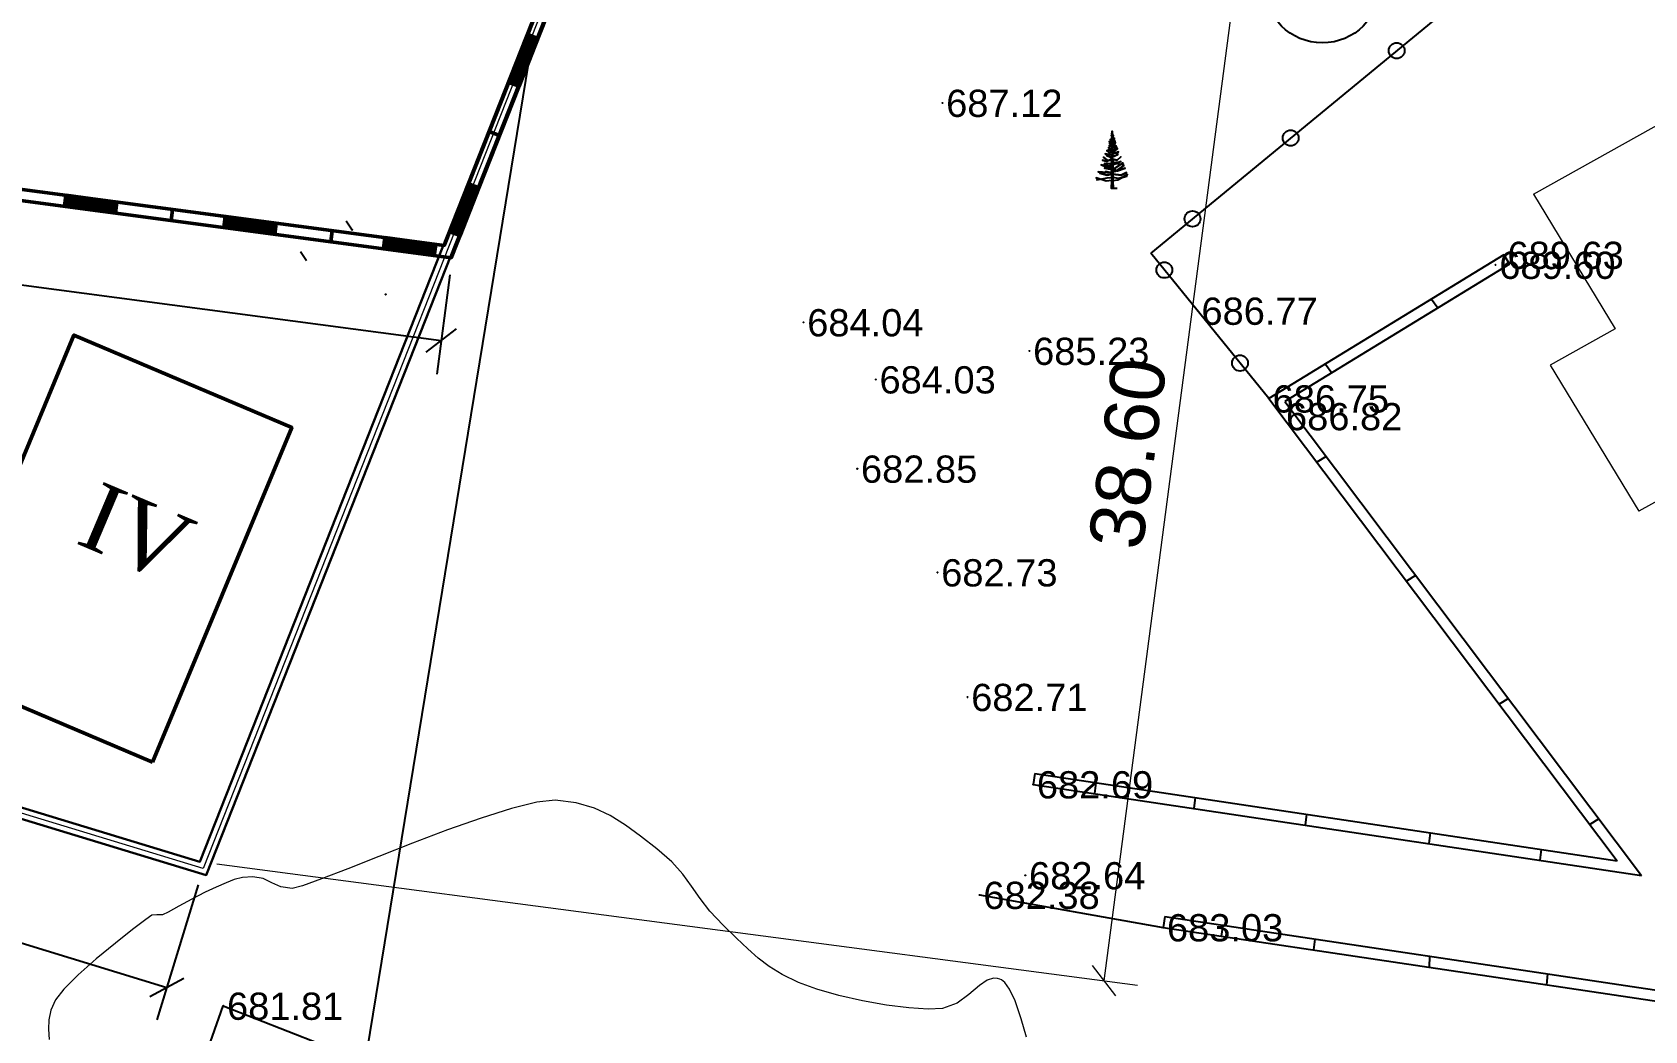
# Model space of a CAD drawing. Header units: feet. Extents: x 3381 to 682977, y 675186 to 4375217.
# Drawn here: x 682179.3 to 682238.5, y 4374907.4 to 4374944 of the extents above; entities that cross this region are included whole.
import ezdxf

# ---------------------------------------------------------------- set-up
doc = ezdxf.new("R2010")
doc.units = ezdxf.units.FT
doc.header["$MEASUREMENT"] = 0
doc.header["$PDMODE"] = 34
doc.header["$PDSIZE"] = 0.01
doc.linetypes.add('DUZ', pattern=[0])
doc.layers.get('0').update_dxf_attribs({"linetype": 'CONTINUOUS'})
doc.layers.get('Defpoints').update_dxf_attribs({"linetype": 'CONTINUOUS'})
for name, color, linetype in [('0_Point_Height', 2, 'CONTINUOUS'), ('0_Point_Point', 7, 'CONTINUOUS'), ('Aqaclar', 3, 'CONTINUOUS'), ('Layer8', 7, 'CONTINUOUS')]:
    doc.layers.add(name, color=color, linetype=linetype)
doc.layers.add('das tikili', color=5, linetype='CONTINUOUS', lineweight=0)
doc.layers.add('HORIZANTAL', color=24, linetype='CONTINUOUS', lineweight=13)
doc.styles.get("Standard").update_dxf_attribs({"font": 'arial.ttf', "height": 2})
doc.styles.add('style5', font='ariall.ttf', dxfattribs={"height": 400})
doc.dimstyles.new('ISO-25', dxfattribs={"dimtxt": 2, "dimasz": 1, "dimexe": 1.25, "dimexo": 0.625, "dimtad": 1, "dimtxsty": 'Standard', "dimblk": 'OBLIQUE', "dimcen": 2.5, "dimadec": 0, "dimazin": 0, "dimtfac": 1, "dimtmove": 0, "dimatfit": 3, "dimldrblk": 'OBLIQUE', "dimfxl": 1, "dimarcsym": 0})

# ---------------------------------------------------------------- blocks, each defined once
blk = doc.blocks.new('_Oblique')
at = {"color": 0, "linetype": 'ByBlock', "lineweight": -2}
blk.add_line((-0.5, -0.5), (0.5, 0.5), dxfattribs=at)
blk = doc.blocks.new('*D91')
at = {"color": 0, "lineweight": -2, "transparency": 16777216}
for p, q in [((682093.389, 4374940.76), (682091.878, 4374935.795)), ((682092.242, 4374936.991), (682184.242, 4374908.991)), ((682185.389, 4374912.76), (682183.878, 4374907.795))]:
    blk.add_line(p, q, dxfattribs=at)
at = {"layer": 'Defpoints', "color": 0, "lineweight": 30, "transparency": 16777216}
for p in [(682093.571, 4374941.358), (682185.571, 4374913.358), (682184.242, 4374908.991)]:
    blk.add_point(p, dxfattribs=at)
at = {"color": 0, "lineweight": -2, "transparency": 16777216}
for p, rotation in [((682092.242, 4374936.991), 163.072486935853), ((682184.242, 4374908.991), 343.072486935853)]:
    blk.add_blockref('_Oblique', p, dxfattribs=dict(at, rotation=rotation))
at = {"color": 0, "lineweight": 18, "transparency": 16777216, "insert": (682138.774, 4374924.739), "char_height": 2, "attachment_point": 5, "rotation": 343.07249}
blk.add_mtext('96,17', dxfattribs=at)
blk = doc.blocks.new('*D100')
at = {"color": 0, "lineweight": -2, "transparency": 16777216}
for p, q in [((682097.016, 4374948.068), (682096.533, 4374944.42)), ((682096.697, 4374945.659), (682194.318, 4374932.735)), ((682194.637, 4374935.144), (682194.154, 4374931.496))]:
    blk.add_line(p, q, dxfattribs=at)
at = {"layer": 'Defpoints', "color": 0, "lineweight": 30, "transparency": 16777216}
for p in [(682097.098, 4374948.687), (682194.719, 4374935.764), (682194.318, 4374932.735)]:
    blk.add_point(p, dxfattribs=at)
at = {"color": 0, "lineweight": -2, "transparency": 16777216}
for p, rotation in [((682096.697, 4374945.659), 172.4585361197717), ((682194.318, 4374932.735), 352.4585361197717)]:
    blk.add_blockref('_Oblique', p, dxfattribs=dict(at, rotation=rotation))
at = {"color": 0, "lineweight": 18, "transparency": 16777216, "insert": (682145.724, 4374940.829), "char_height": 2, "attachment_point": 5, "rotation": 352.45854}
blk.add_mtext('{\\fArial|b0|i0|c238|p34;98.50}', dxfattribs=at)

msp = doc.modelspace()

# ---------------------------------------------------------------- hatches: boundary and pattern name
at = {"lineweight": 50}
h = msp.add_hatch(dxfattribs=at)
h.set_pattern_fill('ANSI31', scale=0.3, angle=76.00487)
h.set_pattern_definition([(121.0048721836, (4762656.52087, 2651899.12787), (-0.03214213128778, -0.01931666110587), [])])
h.paths.add_polyline_path([(682196.792, 4374942.212), (682197.489, 4374943.97), (682197.866, 4374943.819), (682197.176, 4374942.069)])
h = msp.add_hatch(dxfattribs=at)
h.set_pattern_fill('ANSI31', scale=0.3, angle=76.00572)
h.set_pattern_definition([(121.00571866655, (4762679.80975, 2651953.925347), (-0.0321418459016, -0.01931713596884), [])])
h.paths.add_polyline_path([(682194.627, 4374936.723), (682195.323, 4374938.482), (682195.699, 4374938.332), (682195.009, 4374936.582)])
h = msp.add_hatch(dxfattribs=at)
h.set_pattern_fill('ANSI31', scale=0.3, angle=-0.01177)
h.set_pattern_definition([(44.9882312419, (-3799.214962, -957.369116), (-0.0265110571503, 0.02652195031993), [])])
h.paths.add_polyline_path([(682180.533, 4374938.067), (682182.408, 4374937.816), (682182.352, 4374937.412), (682180.488, 4374937.658)])
h = msp.add_hatch(dxfattribs=at)
h.set_pattern_fill('ANSI31', scale=0.3, angle=-0.01177)
h.set_pattern_definition([(44.9882312419, (-3793.366356, -958.144012), (-0.0265110571503, 0.02652195031993), [])])
h.paths.add_polyline_path([(682186.38, 4374937.271), (682188.255, 4374937.02), (682188.201, 4374936.637), (682186.336, 4374936.883)])
h = msp.add_hatch(dxfattribs=at)
h.set_pattern_fill('ANSI31', scale=0.3, angle=-0.01177)
h.set_pattern_definition([(44.9882312419, (-3787.504503, -958.9245), (-0.0265110571503, 0.02652195031993), [])])
h.paths.add_polyline_path([(682192.244, 4374936.511), (682194.116, 4374936.262), (682194.061, 4374935.851), (682192.198, 4374936.099)])

# ---------------------------------------------------------------- linework, layer by layer
at = {"color": 7, "lineweight": 18}
for p, q in [((682223.681, 4374947.519, -716.5), (682218.643, 4374909.235, -716.5)), ((682186.072, 4374913.521, -716.5), (682219.883, 4374909.072, -716.5))]:
    msp.add_line(p, q, dxfattribs=at)
at = {"linetype": 'Continuous'}
for p, q in [((682231.149, 4374944.812, -26.392), (682220.366, 4374935.934, -620.324)), ((682190.819, 4374937.132, -33.658), (682191.042, 4374936.8, -33.658)), ((682189.142, 4374936.004, -33.661), (682189.365, 4374935.672, -33.661)), ((682224.707, 4374930.604, -29.751), (682220.366, 4374935.934, -560.563)), ((682233.33, 4374935.875, -26.871), (682224.707, 4374930.604, -29.751)), ((682233.538, 4374935.533, -26.871), (682225.292, 4374930.492, -29.625)), ((682233.33, 4374935.875, -26.871), (682233.538, 4374935.533, -26.871)), ((682230.672, 4374934.25, -189.627), (682230.913, 4374933.929, -201.636)), ((682226.78, 4374931.871, -177.985), (682227.021, 4374931.55, -189.995)), ((682224.707, 4374930.604, -29.751), (682237.5, 4374913.636, -690.287)), ((682225.292, 4374930.492, -43.458), (682238.387, 4374913.099, -694.097)), ((682226.807, 4374928.48, -28.644), (682226.465, 4374928.271, -28.758)), ((682230.095, 4374924.112, -28.479), (682229.757, 4374923.906, -28.592)), ((682233.499, 4374919.591, -28.259), (682233.164, 4374919.387, -28.371)), ((682216.108, 4374916.835, -33.811), (682216.049, 4374916.44, -33.811)), ((682216.049, 4374916.44, -33.811), (682238.387, 4374913.099, -30.124)), ((682216.108, 4374916.835, -33.811), (682237.5, 4374913.636, -30.28)), ((682218.353, 4374916.499, -716.5), (682218.304, 4374916.102, -716.5)), ((682221.993, 4374915.955, -497.17), (682221.945, 4374915.558, -497.17)), ((682226.086, 4374915.343, -716.5), (682226.037, 4374914.946, -716.5)), ((682236.825, 4374915.173, -28.454), (682236.494, 4374914.97, -28.565)), ((682230.625, 4374914.664, -716.5), (682230.576, 4374914.267, -716.5)), ((682234.698, 4374914.055, -716.5), (682234.649, 4374913.658, -716.5)), ((682220.885, 4374911.589, -33.465), (682220.826, 4374911.194, -33.465)), ((682220.826, 4374911.194, -33.465), (682242.095, 4374908.013, -29.954)), ((682220.885, 4374911.589, -33.465), (682242.119, 4374908.413, -29.96)), ((682223.011, 4374911.271, -716.5), (682222.954, 4374910.875, -716.5)), ((682226.396, 4374910.765, -716.5), (682226.345, 4374910.368, -716.5)), ((682230.605, 4374910.136, -716.5), (682230.59, 4374909.733, -716.5)), ((682234.931, 4374909.488, -716.5), (682234.899, 4374909.089, -716.5))]:
    msp.add_line(p, q, dxfattribs=at)
at = {"color": 1, "lineweight": 25}
msp.add_line((682197.52, 4374942.945, -716.5), (682186.335, 4374874.637), dxfattribs=at)
at = {"color": 7, "lineweight": 50}
for p, q in [((682196.079, 4374940.399, -716.5), (682196.456, 4374940.254, -716.5)), ((682184.452, 4374937.526, -716.5), (682184.401, 4374937.141, -716.5)), ((682190.315, 4374936.748, -716.5), (682190.264, 4374936.364, -716.5))]:
    msp.add_line(p, q, dxfattribs=at)
at = {"color": 30, "linetype": 'Continuous'}
msp.add_line((682214.086, 4374912.383, -34.116), (682220.826, 4374911.194, -33.465), dxfattribs=at)
at = {"color": 7, "lineweight": 30, "elevation": -716.5}
for points in [[(682205.456, 4374999.208), (682217.831, 4374994.472), (682185.689, 4374913.113), (682093.284, 4374941.236), (682136.475, 4375025.609), (682196.114, 4375002.784)], [(682205.313, 4374998.835), (682217.311, 4374994.243), (682185.453, 4374913.603), (682093.858, 4374941.479), (682136.667, 4375025.107), (682195.971, 4375002.41)]]:
    msp.add_lwpolyline(points, dxfattribs=at)
at = {"color": 1, "lineweight": 0, "elevation": -716.5}
msp.add_lwpolyline([(682217.571, 4374994.358), (682185.571, 4374913.358), (682093.571, 4374941.358), (682136.571, 4375025.358)], dxfattribs=at)
at = {"color": 7, "lineweight": 50, "elevation": -716.5}
for points in [[(682196.223, 4375002.343), (682196.398, 4375002.705), (682171.075, 4375012.386), (682132.18, 4375017.22), (682097.135, 4374948.757), (682194.683, 4374935.768), (682210.46, 4374975.684), (682210.101, 4374975.827), (682194.425, 4374936.221), (682097.77, 4374949.059), (682132.459, 4375016.786), (682170.974, 4375012.013), (682196.223, 4375002.343)], [(682196.793, 4374942.212), (682197.491, 4374943.968), (682197.866, 4374943.82), (682197.174, 4374942.069), (682196.811, 4374942.205)], [(682194.628, 4374936.724), (682195.322, 4374938.481), (682195.697, 4374938.333), (682195.005, 4374936.583), (682194.642, 4374936.718)], [(682180.534, 4374938.066), (682182.407, 4374937.817), (682182.354, 4374937.414), (682180.488, 4374937.662), (682180.531, 4374938.047)], [(682186.38, 4374937.271), (682188.253, 4374937.022), (682188.202, 4374936.637), (682186.336, 4374936.885), (682186.38, 4374937.271)], [(682192.244, 4374936.511), (682194.116, 4374936.262), (682194.061, 4374935.851), (682192.198, 4374936.099), (682192.244, 4374936.511)]]:
    msp.add_lwpolyline(points, dxfattribs=at)
at = {"color": 30, "linetype": 'Continuous', "elevation": -32.273}
msp.add_lwpolyline([(682052.004, 4374938.018), (682075.96, 4374932.437), (682098.09, 4374926.681), (682117.029, 4374922.107), (682128.827, 4374919.109), (682169.785, 4374908.916), (682185.297, 4374905.423), (682186.313, 4374908.314), (682196.995, 4374904.132), (682209.43, 4374898.112), (682230.144, 4374885.309)], dxfattribs=at)
at = {"color": 7, "lineweight": 50}
msp.add_lwpolyline([(682183.715, 4374917.251), (682175.717, 4374920.642), (682180.825, 4374932.933), (682188.824, 4374929.542)], close=True, dxfattribs=at)
at = {"color": 7, "linetype": 'DUZ', "lineweight": 25}
msp.add_circle((682226.671, 4374945.777, -1164.329), 2.121, dxfattribs=at)
at = {"linetype": 'Continuous'}
for centre in [(682229.4, 4374943.372, -122.704), (682225.508, 4374940.167, -337.104), (682221.903, 4374937.199, -535.668), (682220.867, 4374935.319, -499.389), (682223.647, 4374931.905, -159.38)]:
    msp.add_circle(centre, 0.291, dxfattribs=at)
at = {"layer": '0_Point_Point'}
for p in [(682212.719, 4374941.454, -29.384), (682191.042, 4374936.8, -33.658), (682233.029, 4374935.509, -26.896), (682233.33, 4374935.875, -26.871), (682192.276, 4374934.428, -33.661), (682222.093, 4374933.824, -29.734), (682207.617, 4374933.401, -32.457), (682215.912, 4374932.352, -31.273), (682210.271, 4374931.304, -32.469), (682224.707, 4374930.604, -29.751), (682225.198, 4374929.954, -29.68), (682209.591, 4374928.027, -33.654), (682212.538, 4374924.221, -33.767), (682213.639, 4374919.647, -33.794), (682216.049, 4374916.44, -33.811), (682215.762, 4374913.103, -33.863), (682214.086, 4374912.383, -34.116), (682220.826, 4374911.194, -33.465), (682186.313, 4374908.314, -34.686)]:
    msp.add_point(p, dxfattribs=at)
at = {"layer": 'Aqaclar', "color": 3, "elevation": -716.5}
msp.add_lwpolyline([(682219.141, 4374938.315), (682218.93, 4374938.308), (682218.933, 4374938.602), (682218.725, 4374938.578), (682218.516, 4374938.654), (682218.365, 4374938.708), (682218.516, 4374938.654), (682218.391, 4374938.627), (682218.516, 4374938.654), (682218.77, 4374938.708), (682218.935, 4374938.715), (682218.933, 4374938.602), (682218.979, 4374938.607), (682218.982, 4374938.309), (682218.979, 4374938.607), (682219.155, 4374938.627), (682219.321, 4374938.721), (682219.49, 4374938.765), (682219.321, 4374938.721), (682219.515, 4374938.83), (682219.321, 4374938.721), (682219.18, 4374938.684), (682218.977, 4374938.713), (682218.979, 4374938.607), (682218.977, 4374938.713), (682218.959, 4374938.716), (682218.935, 4374938.715), (682218.936, 4374938.838), (682218.934, 4374938.838), (682218.763, 4374938.797), (682218.504, 4374938.87), (682218.763, 4374938.797), (682218.934, 4374938.838), (682218.936, 4374938.838), (682218.937, 4374938.884), (682218.927, 4374938.886), (682218.713, 4374938.935), (682218.842, 4374938.905), (682218.77, 4374938.894), (682218.441, 4374938.927), (682218.77, 4374938.894), (682218.842, 4374938.905), (682218.937, 4374938.92), (682218.937, 4374938.884), (682218.937, 4374938.92), (682218.975, 4374938.926), (682218.977, 4374938.713), (682218.976, 4374938.838), (682218.978, 4374938.838), (682219.281, 4374938.805), (682219.483, 4374938.894), (682219.281, 4374938.805), (682218.976, 4374938.838), (682218.975, 4374938.926), (682219.085, 4374938.943), (682219.382, 4374939.153), (682219.12, 4374938.967), (682219.142, 4374938.959), (682219.426, 4374939.056), (682219.142, 4374938.959), (682219.035, 4374939), (682218.973, 4374939.009), (682218.975, 4374938.926), (682218.973, 4374939.009), (682218.938, 4374939.015), (682218.937, 4374938.92), (682218.938, 4374939.015), (682218.675, 4374939.056), (682218.938, 4374939.015), (682218.939, 4374939.064), (682218.871, 4374939.064), (682218.548, 4374939.186), (682218.871, 4374939.064), (682218.939, 4374939.064), (682218.94, 4374939.167), (682218.852, 4374939.129), (682218.643, 4374939.178), (682218.852, 4374939.129), (682218.971, 4374939.18), (682218.973, 4374939.064), (682218.939, 4374939.064), (682218.973, 4374939.064), (682218.973, 4374939.009), (682218.973, 4374939.064), (682219.054, 4374939.064), (682219.253, 4374939.197), (682219.344, 4374939.259), (682219.253, 4374939.197), (682219.275, 4374939.194), (682219.37, 4374939.21), (682219.275, 4374939.194), (682219.117, 4374939.218), (682219.09, 4374939.231), (682218.971, 4374939.18), (682219.09, 4374939.231), (682219.269, 4374939.307), (682219.09, 4374939.231), (682219.028, 4374939.259), (682219.136, 4374939.283), (682219.028, 4374939.259), (682218.959, 4374939.291), (682218.97, 4374939.286), (682218.971, 4374939.246), (682219.028, 4374939.259), (682218.971, 4374939.246), (682218.971, 4374939.18), (682218.971, 4374939.246), (682218.941, 4374939.24), (682218.94, 4374939.167), (682218.941, 4374939.24), (682218.845, 4374939.218), (682218.668, 4374939.226), (682218.845, 4374939.218), (682218.941, 4374939.24), (682218.942, 4374939.331), (682218.997, 4374939.323), (682218.97, 4374939.327), (682218.97, 4374939.286), (682218.97, 4374939.327), (682218.942, 4374939.331), (682218.77, 4374939.356), (682218.637, 4374939.461), (682218.77, 4374939.356), (682218.833, 4374939.347), (682218.77, 4374939.307), (682218.599, 4374939.348), (682218.77, 4374939.307), (682218.833, 4374939.347), (682218.943, 4374939.415), (682218.942, 4374939.331), (682218.97, 4374939.327), (682218.969, 4374939.391), (682219.13, 4374939.348), (682219.269, 4374939.469), (682219.13, 4374939.348), (682218.969, 4374939.391), (682218.968, 4374939.472), (682219.155, 4374939.558), (682218.927, 4374939.453), (682218.744, 4374939.518), (682218.927, 4374939.453), (682218.944, 4374939.461), (682218.943, 4374939.415), (682218.945, 4374939.573), (682218.927, 4374939.566), (682218.839, 4374939.558), (682218.694, 4374939.583), (682218.839, 4374939.558), (682218.927, 4374939.566), (682218.945, 4374939.573), (682218.966, 4374939.58), (682218.968, 4374939.472), (682218.966, 4374939.58), (682219.186, 4374939.656), (682219.08, 4374939.619), (682219.155, 4374939.615), (682219.003, 4374939.623), (682218.89, 4374939.68), (682218.946, 4374939.651), (682218.945, 4374939.573), (682218.966, 4374939.58), (682218.965, 4374939.674), (682218.839, 4374939.639), (682218.751, 4374939.712), (682218.839, 4374939.639), (682218.947, 4374939.669), (682218.946, 4374939.651), (682218.947, 4374939.669), (682219.047, 4374939.696), (682219.149, 4374939.777), (682219.047, 4374939.696), (682218.965, 4374939.674), (682218.965, 4374939.715), (682218.997, 4374939.712), (682219.123, 4374939.826), (682218.997, 4374939.712), (682218.965, 4374939.715), (682218.947, 4374939.716), (682218.947, 4374939.669), (682218.947, 4374939.716), (682218.807, 4374939.728), (682218.947, 4374939.716), (682218.947, 4374939.732), (682218.82, 4374939.817), (682218.947, 4374939.732), (682218.949, 4374939.843), (682218.953, 4374939.842), (682218.839, 4374939.89), (682218.953, 4374939.842), (682219.06, 4374939.907), (682218.963, 4374939.848), (682218.965, 4374939.715), (682218.964, 4374939.781), (682219.104, 4374939.874), (682218.964, 4374939.781), (682218.962, 4374939.918), (682219.022, 4374939.931), (682219.079, 4374939.996), (682219.022, 4374939.931), (682218.962, 4374939.918), (682218.95, 4374939.915), (682218.949, 4374939.843), (682218.95, 4374939.915), (682218.909, 4374939.907), (682218.858, 4374939.971), (682218.909, 4374939.907), (682218.95, 4374939.915), (682218.951, 4374940.009), (682218.839, 4374940.036), (682218.972, 4374940.004), (682219.06, 4374940.052), (682218.972, 4374940.004), (682218.961, 4374940.006), (682218.962, 4374939.918), (682218.961, 4374940.006), (682218.96, 4374940.051), (682219.041, 4374940.093), (682218.96, 4374940.051), (682218.96, 4374940.123), (682218.991, 4374940.117), (682218.96, 4374940.123), (682218.909, 4374940.133), (682218.952, 4374940.125), (682218.951, 4374940.009), (682218.951, 4374940.053), (682218.909, 4374940.06), (682218.951, 4374940.053), (682218.952, 4374940.083), (682218.877, 4374940.109), (682218.952, 4374940.083), (682218.952, 4374940.125), (682218.953, 4374940.164), (682218.927, 4374940.174), (682218.959, 4374940.162), (682218.991, 4374940.149), (682219.016, 4374940.117), (682219.003, 4374940.134), (682219.035, 4374940.158), (682218.991, 4374940.125), (682219.003, 4374940.134), (682218.991, 4374940.149), (682218.959, 4374940.162), (682218.96, 4374940.123), (682218.959, 4374940.162), (682218.958, 4374940.224), (682218.997, 4374940.255), (682218.963, 4374940.228), (682218.984, 4374940.214), (682218.963, 4374940.228), (682218.954, 4374940.234), (682218.909, 4374940.263), (682218.954, 4374940.234), (682218.954, 4374940.294), (682218.927, 4374940.328), (682218.954, 4374940.294), (682218.956, 4374940.416), (682218.958, 4374940.231), (682218.958, 4374940.224), (682218.958, 4374940.231), (682218.954, 4374940.234), (682218.953, 4374940.22), (682218.958, 4374940.224), (682218.946, 4374940.214), (682218.953, 4374940.22), (682218.953, 4374940.164)], dxfattribs=at)
at = {"layer": 'das tikili', "color": 0, "lineweight": 20}
for p, q in [((682234.425, 4374938.099, -26.906), (682237.423, 4374933.162, -26.906)), ((682237.423, 4374933.162, -26.906), (682235.035, 4374931.827, -26.906)), ((682235.035, 4374931.827, -26.906), (682238.289, 4374926.467, -26.906)), ((682240.677, 4374927.803, -26.906), (682238.289, 4374926.467, -26.906))]:
    msp.add_line(p, q, dxfattribs=at)
at = {"layer": 'das tikili', "color": 0, "lineweight": 20, "elevation": -26.906}
msp.add_lwpolyline([(682234.425, 4374938.099), (682250.987, 4374947.357)], dxfattribs=at)
at = {"layer": 'HORIZANTAL', "color": 16, "linetype": 'Continuous', "lineweight": 20, "elevation": -34.5}
msp.add_lwpolyline([(682215.804, 4374907.157), (682215.604, 4374907.839), (682215.385, 4374908.496), (682215.185, 4374908.929), (682215.015, 4374909.164), (682214.89, 4374909.264), (682214.824, 4374909.295), (682214.743, 4374909.317), (682214.589, 4374909.325), (682214.366, 4374909.258), (682214.076, 4374909.062), (682213.694, 4374908.73), (682213.257, 4374908.41), (682212.727, 4374908.218), (682212.198, 4374908.193), (682211.49, 4374908.238), (682210.667, 4374908.342), (682209.788, 4374908.497), (682208.916, 4374908.693), (682208.112, 4374908.922), (682207.436, 4374909.172), (682206.831, 4374909.465), (682206.355, 4374909.754), (682205.954, 4374910.058), (682205.574, 4374910.4), (682205.162, 4374910.799), (682204.662, 4374911.279), (682204.181, 4374911.783), (682203.819, 4374912.255), (682203.508, 4374912.706), (682203.185, 4374913.151), (682202.783, 4374913.603), (682202.237, 4374914.075), (682201.633, 4374914.539), (682201.076, 4374914.948), (682200.524, 4374915.293), (682199.937, 4374915.567), (682199.274, 4374915.758), (682198.494, 4374915.858), (682197.827, 4374915.793), (682196.896, 4374915.562), (682195.777, 4374915.207), (682194.542, 4374914.767), (682193.266, 4374914.283), (682192.021, 4374913.795), (682190.882, 4374913.345), (682189.923, 4374912.972), (682189.216, 4374912.718), (682188.837, 4374912.622), (682188.427, 4374912.684), (682188.1, 4374912.831), (682187.781, 4374912.982), (682187.395, 4374913.052), (682187.015, 4374913.027), (682186.716, 4374912.949), (682186.421, 4374912.829), (682186.054, 4374912.673), (682185.644, 4374912.485), (682185.157, 4374912.229), (682184.678, 4374911.966), (682184.29, 4374911.754), (682184.077, 4374911.653), (682183.878, 4374911.651), (682183.688, 4374911.636), (682183.464, 4374911.483), (682182.985, 4374911.119), (682182.349, 4374910.613), (682181.65, 4374910.034), (682180.987, 4374909.45), (682180.456, 4374908.928), (682180.152, 4374908.538), (682179.985, 4374908.149), (682179.908, 4374907.804), (682179.894, 4374907.461), (682179.914, 4374907.083)], dxfattribs=at)

# ---------------------------------------------------------------- block references
at = {"color": 7, "lineweight": 18, "rotation": 262.5041828560687}
msp.add_blockref('_Oblique', (682218.643, 4374909.235, -716.5), dxfattribs=at)

# ---------------------------------------------------------------- texts
at = {"color": 7, "lineweight": 18, "insert": (682219.529, 4374928.592, -716.5), "char_height": 2, "attachment_point": 5, "rotation": 82.50418}
msp.add_mtext('{\\fArial|b0|i0|c238|p34;38.60}', dxfattribs=at)
at = {"layer": '0_Point_Height', "color": 0}
for s, p in [('687.12', (682212.855, 4374940.939, -29.384)), ('689.60', (682233.165, 4374934.994, -26.896)), ('689.63', (682233.466, 4374935.36, -26.871)), ('686.77', (682222.229, 4374933.309, -29.734)), ('684.04', (682207.753, 4374932.886, -32.457)), ('685.23', (682216.048, 4374931.837, -31.273)), ('684.03', (682210.407, 4374930.789, -32.469)), ('686.75', (682224.843, 4374930.089, -29.751)), ('686.82', (682225.334, 4374929.439, -29.68)), ('682.85', (682209.727, 4374927.512, -33.654)), ('682.73', (682212.674, 4374923.706, -33.767)), ('682.71', (682213.775, 4374919.132, -33.794)), ('682.69', (682216.185, 4374915.925, -33.811)), ('682.64', (682215.898, 4374912.588, -33.863)), ('682.38', (682214.222, 4374911.868, -34.116)), ('683.03', (682220.962, 4374910.679, -33.465)), ('681.81', (682186.449, 4374907.799, -34.686))]:
    msp.add_text(s, height=1, dxfattribs=at).set_placement(p)
at = {"layer": 'Layer8', "color": 0, "lineweight": 50, "insert": (682180.81, 4374925.262), "char_height": 2.47162, "width": 80.38386, "attachment_point": 7, "rotation": 337.05413, "style": 'style5'}
msp.add_mtext('{\\fTimes New Roman|b0|i0|c238|p18;I\\fTimes New Roman|b0|i0|c0|p18;V}', dxfattribs=at)

# ---------------------------------------------------------------- dimensions: what is measured, and where the dimension line sits
at = {"color": 3, "lineweight": 18}
dim = msp.add_aligned_dim(p1=(682097.098, 4374948.687, -716.5), p2=(682194.719, 4374935.764, -716.5), distance=-3.055, text='{\\fArial|b0|i0|c238|p34;98.50}', dimstyle='ISO-25', dxfattribs=at)
dim.commit()
dim.dimension.update_dxf_attribs({"geometry": '*D100', "text_midpoint": (682145.724, 4374940.829, -716.5)})
at = {"color": 7, "lineweight": 18}
dim = msp.add_aligned_dim(p1=(682093.571, 4374941.358, -716.5), p2=(682185.571, 4374913.358, -716.5), distance=-4.564, dimstyle='ISO-25', dxfattribs=at)
dim.commit()
dim.dimension.update_dxf_attribs({"geometry": '*D91', "text_midpoint": (682138.774, 4374924.739, -716.5)})

doc.saveas('drawing.dxf')
